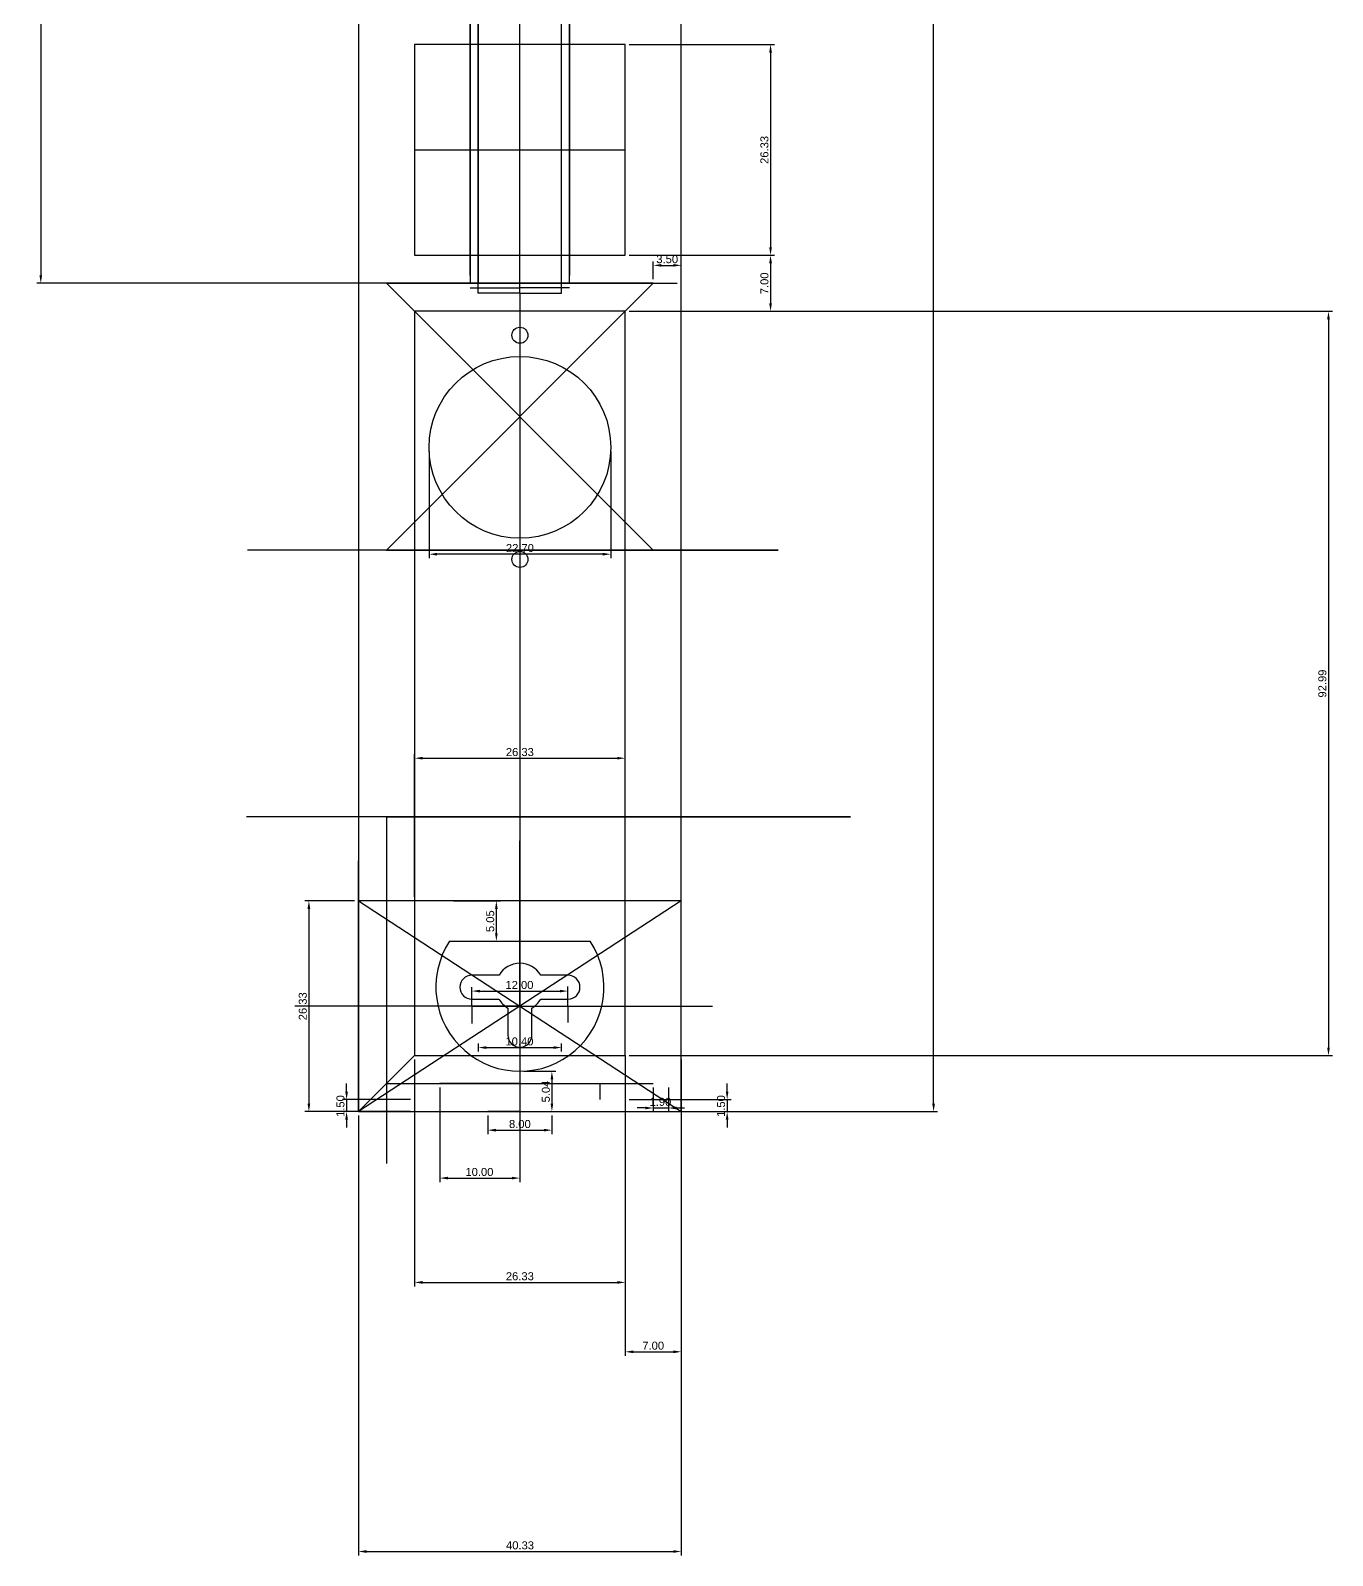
# Model space of a CAD drawing. Extents: x -44 to 118, y -59 to 449.
# Drawn here: x -44.5 to 118.2, y -59 to 131.6 of the extents above; entities that cross this region are included whole.
import ezdxf

# ---------------------------------------------------------------- set-up
doc = ezdxf.new("R2010")
doc.units = 0
doc.layers.get('DEFPOINTS').update_dxf_attribs({"linetype": 'CONTINUOUS'})
for name, color, linetype in [('_CONSTRUCTIONS', 173, 'CONTINUOUS'), ('_MEASURES', 7, 'CONTINUOUS'), ('BORDER', 7, 'CONTINUOUS'), ('FIXING', 3, 'CONTINUOUS'), ('FIXING_BORDER', 6, 'CONTINUOUS'), ('GRID_LED', 6, 'CONTINUOUS'), ('GRID_PCB', 6, 'CONTINUOUS'), ('LED_STRIP10', 4, 'CONTINUOUS'), ('LED_STRIP12', 4, 'CONTINUOUS'), ('PIR', 3, 'CONTINUOUS'), ('SCREWS-PIR', 3, 'CONTINUOUS')]:
    doc.layers.add(name, color=color, linetype=linetype)
doc.styles.add('ARIAL', font='Arial.ttf')
doc.dimstyles.new('DEFAULT', dxfattribs={"dimtxt": 1, "dimasz": 1, "dimexe": 0.5, "dimexo": 0.5, "dimgap": 0.25, "dimtad": 1, "dimtoh": 1, "dimzin": 1, "dimcen": 0.5, "dimazin": 3, "dimtfac": 1, "dimtix": 1, "dimtmove": 0, "dimatfit": 3})

# ---------------------------------------------------------------- blocks, each defined once
blk = doc.blocks.new('*D1')
at = {"layer": '_MEASURES', "color": 0}
for p, q in [((17.16, 1.54), (21.16, 1.54)), ((20.66, 0.54), (20.66, -2.5)), ((17.16, -3.5), (21.16, -3.5))]:
    blk.add_line(p, q, dxfattribs=at)
for points in [[(20.83, 0.54), (20.5, 0.54), (20.66, 1.54)], [(20.5, -2.5), (20.83, -2.5), (20.66, -3.5)]]:
    blk.add_solid(points, dxfattribs=at)
at = {"layer": 'DEFPOINTS', "color": 0}
for p in [(16.66, 1.54), (16.66, -3.5), (20.66, -3.5)]:
    blk.add_point(p, dxfattribs=at)
at = {"layer": '_MEASURES', "color": 0, "linetype": 'CONTINUOUS', "style": 'ARIAL'}
blk.add_text('5.04', height=1, rotation=90, dxfattribs=at).set_placement((20.4, -2.35))
blk = doc.blocks.new('*D2')
at = {"layer": '_MEASURES', "color": 0}
for p, q in [((8.37, 22.83), (14.22, 22.83)), ((13.72, 18.78), (13.72, 21.83)), ((8.37, 17.78), (14.22, 17.78))]:
    blk.add_line(p, q, dxfattribs=at)
for points in [[(13.89, 21.83), (13.56, 21.83), (13.72, 22.83)], [(13.56, 18.78), (13.89, 18.78), (13.72, 17.78)]]:
    blk.add_solid(points, dxfattribs=at)
at = {"layer": 'DEFPOINTS', "color": 0}
for p in [(7.87, 22.83), (13.72, 22.83), (7.87, 17.78)]:
    blk.add_point(p, dxfattribs=at)
at = {"layer": '_MEASURES', "color": 0, "linetype": 'CONTINUOUS', "style": 'ARIAL'}
blk.add_text('5.05', height=1, rotation=90, dxfattribs=at).set_placement((13.45, 18.93))
blk = doc.blocks.new('*D3')
at = {"layer": '_MEASURES', "color": 0}
for p, q in [((3.5, 23.33), (3.5, 41.15)), ((4.5, 40.65), (28.83, 40.65)), ((29.83, 23.33), (29.83, 41.15))]:
    blk.add_line(p, q, dxfattribs=at)
for points in [[(4.5, 40.82), (4.5, 40.49), (3.5, 40.65)], [(28.83, 40.49), (28.83, 40.82), (29.83, 40.65)]]:
    blk.add_solid(points, dxfattribs=at)
at = {"layer": 'DEFPOINTS', "color": 0}
for p in [(29.83, 40.65), (3.5, 22.83), (29.83, 22.83)]:
    blk.add_point(p, dxfattribs=at)
at = {"layer": '_MEASURES', "color": 0, "linetype": 'CONTINUOUS', "style": 'ARIAL'}
blk.add_text('26.33', height=1, dxfattribs=at).set_placement((14.91, 40.92))
blk = doc.blocks.new('*D4')
at = {"layer": '_MEASURES', "color": 0}
for p, q in [((-4, 22.83), (-10.2, 22.83)), ((-9.7, 21.83), (-9.7, -2.5)), ((-4, -3.5), (-10.2, -3.5))]:
    blk.add_line(p, q, dxfattribs=at)
for points in [[(-9.53, 21.83), (-9.87, 21.83), (-9.7, 22.83)], [(-9.87, -2.5), (-9.53, -2.5), (-9.7, -3.5)]]:
    blk.add_solid(points, dxfattribs=at)
at = {"layer": 'DEFPOINTS', "color": 0}
for p in [(-3.5, 22.83), (-9.7, -3.5), (-3.5, -3.5)]:
    blk.add_point(p, dxfattribs=at)
at = {"layer": '_MEASURES', "color": 0, "linetype": 'CONTINUOUS', "style": 'ARIAL'}
blk.add_text('26.33', height=1, rotation=90, dxfattribs=at).set_placement((-9.97, 7.91))
blk = doc.blocks.new('*D5')
at = {"layer": '_MEASURES', "color": 0}
for p, q in [((-4.99, -1), (-4.99, 0)), ((3, -2), (-5.49, -2)), ((3, -3.5), (-5.49, -3.5)), ((-4.99, -2), (-4.99, -3.5)), ((-4.99, -4.5), (-4.99, -5.5))]:
    blk.add_line(p, q, dxfattribs=at)
for points in [[(-5.16, -1), (-4.82, -1), (-4.99, -2)], [(-4.82, -4.5), (-5.16, -4.5), (-4.99, -3.5)]]:
    blk.add_solid(points, dxfattribs=at)
at = {"layer": 'DEFPOINTS', "color": 0}
for p in [(-4.99, -3.5), (3.5, -2), (3.5, -3.5)]:
    blk.add_point(p, dxfattribs=at)
at = {"layer": '_MEASURES', "color": 0, "linetype": 'CONTINUOUS', "style": 'ARIAL'}
blk.add_text('1.50', height=1, rotation=90, dxfattribs=at).set_placement((-5.26, -4.17))
blk = doc.blocks.new('*D6')
at = {"layer": '_MEASURES', "color": 0}
for p, q in [((33.33, -0.5), (33.33, -3.55)), ((35.23, -0.5), (35.23, -3.55)), ((32.33, -3.05), (31.33, -3.05)), ((33.33, -3.05), (35.23, -3.05)), ((36.23, -3.05), (37.23, -3.05))]:
    blk.add_line(p, q, dxfattribs=at)
for points in [[(32.33, -3.22), (32.33, -2.88), (33.33, -3.05)], [(36.23, -2.88), (36.23, -3.22), (35.23, -3.05)]]:
    blk.add_solid(points, dxfattribs=at)
at = {"layer": 'DEFPOINTS', "color": 0}
for p in [(33.33, 0), (35.23, 0), (35.23, -3.05)]:
    blk.add_point(p, dxfattribs=at)
at = {"layer": '_MEASURES', "color": 0, "linetype": 'CONTINUOUS', "style": 'ARIAL'}
blk.add_text('1.90', height=1, dxfattribs=at).set_placement((32.86, -2.78))
blk = doc.blocks.new('*D7')
at = {"layer": '_MEASURES', "color": 0}
for p, q in [((5.32, 78.99), (5.32, 65.64)), ((28.02, 78.99), (28.02, 65.64)), ((27.02, 66.14), (6.32, 66.14))]:
    blk.add_line(p, q, dxfattribs=at)
for points in [[(6.32, 66.31), (6.32, 65.97), (5.32, 66.14)], [(27.02, 65.97), (27.02, 66.31), (28.02, 66.14)]]:
    blk.add_solid(points, dxfattribs=at)
at = {"layer": 'DEFPOINTS', "color": 0}
for p in [(5.32, 79.49), (28.02, 79.49), (5.32, 66.14)]:
    blk.add_point(p, dxfattribs=at)
at = {"layer": '_MEASURES', "color": 0, "linetype": 'CONTINUOUS', "style": 'ARIAL'}
blk.add_text('22.70', height=1, dxfattribs=at).set_placement((14.92, 66.41))
blk = doc.blocks.new('*D8')
at = {"layer": '_MEASURES', "color": 0}
for p, q in [((42.56, -1), (42.56, 0)), ((30.33, -2), (43.06, -2)), ((30.33, -3.5), (43.06, -3.5)), ((42.56, -2), (42.56, -3.5)), ((42.56, -4.5), (42.56, -5.5))]:
    blk.add_line(p, q, dxfattribs=at)
for points in [[(42.39, -1), (42.72, -1), (42.56, -2)], [(42.72, -4.5), (42.39, -4.5), (42.56, -3.5)]]:
    blk.add_solid(points, dxfattribs=at)
at = {"layer": 'DEFPOINTS', "color": 0}
for p in [(29.83, -2), (29.83, -3.5), (42.56, -3.5)]:
    blk.add_point(p, dxfattribs=at)
at = {"layer": '_MEASURES', "color": 0, "linetype": 'CONTINUOUS', "style": 'ARIAL'}
blk.add_text('1.50', height=1, rotation=90, dxfattribs=at).set_placement((42.29, -4.17))
blk = doc.blocks.new('*D9')
at = {"layer": '_MEASURES', "color": 0}
for p, q in [((12.66, -4), (12.66, -6.32)), ((20.66, -4), (20.66, -6.32)), ((13.66, -5.82), (19.66, -5.82))]:
    blk.add_line(p, q, dxfattribs=at)
for points in [[(13.66, -5.65), (13.66, -5.99), (12.66, -5.82)], [(19.66, -5.99), (19.66, -5.65), (20.66, -5.82)]]:
    blk.add_solid(points, dxfattribs=at)
at = {"layer": 'DEFPOINTS', "color": 0}
for p in [(12.66, -3.5), (20.66, -3.5), (20.66, -5.82)]:
    blk.add_point(p, dxfattribs=at)
at = {"layer": '_MEASURES', "color": 0, "linetype": 'CONTINUOUS', "style": 'ARIAL'}
blk.add_text('8.00', height=1, dxfattribs=at).set_placement((15.3, -5.55))
blk = doc.blocks.new('*D10')
at = {"layer": '_MEASURES', "color": 0}
for p, q in [((6.66, -0.5), (6.66, -12.31)), ((16.66, -0.5), (16.66, -12.31)), ((7.66, -11.81), (15.66, -11.81))]:
    blk.add_line(p, q, dxfattribs=at)
for points in [[(7.66, -11.64), (7.66, -11.97), (6.66, -11.81)], [(15.66, -11.97), (15.66, -11.64), (16.66, -11.81)]]:
    blk.add_solid(points, dxfattribs=at)
at = {"layer": 'DEFPOINTS', "color": 0}
for p in [(6.66, 0), (16.66, 0), (16.66, -11.81)]:
    blk.add_point(p, dxfattribs=at)
at = {"layer": '_MEASURES', "color": 0, "linetype": 'CONTINUOUS', "style": 'ARIAL'}
blk.add_text('10.00', height=1, dxfattribs=at).set_placement((9.86, -11.54))
blk = doc.blocks.new('*D11')
at = {"layer": '_MEASURES', "color": 0}
for p, q in [((11.47, 4), (11.47, 5)), ((12.47, 4.5), (20.87, 4.5)), ((21.87, 4), (21.87, 5))]:
    blk.add_line(p, q, dxfattribs=at)
for points in [[(12.47, 4.67), (12.47, 4.33), (11.47, 4.5)], [(20.87, 4.33), (20.87, 4.67), (21.87, 4.5)]]:
    blk.add_solid(points, dxfattribs=at)
at = {"layer": 'DEFPOINTS', "color": 0}
for p in [(21.87, 4.5), (11.47, 3.5), (21.87, 3.5)]:
    blk.add_point(p, dxfattribs=at)
at = {"layer": '_MEASURES', "color": 0, "linetype": 'CONTINUOUS', "style": 'ARIAL'}
blk.add_text('10.40', height=1, dxfattribs=at).set_placement((14.86, 4.77))
blk = doc.blocks.new('*D12')
at = {"layer": '_MEASURES', "color": 0}
for p, q in [((10.66, 10.16), (10.66, 12.06)), ((11.66, 11.56), (21.66, 11.56)), ((22.66, 10.16), (22.66, 12.06))]:
    blk.add_line(p, q, dxfattribs=at)
for points in [[(11.66, 11.72), (11.66, 11.39), (10.66, 11.56)], [(21.66, 11.39), (21.66, 11.72), (22.66, 11.56)]]:
    blk.add_solid(points, dxfattribs=at)
at = {"layer": 'DEFPOINTS', "color": 0}
for p in [(22.66, 11.56), (10.66, 9.67), (22.66, 9.67)]:
    blk.add_point(p, dxfattribs=at)
at = {"layer": '_MEASURES', "color": 0, "linetype": 'CONTINUOUS', "style": 'ARIAL'}
blk.add_text('12.00', height=1, dxfattribs=at).set_placement((14.86, 11.82))
blk = doc.blocks.new('*D13')
at = {"layer": '_MEASURES', "color": 0}
for p, q in [((30.33, 96.49), (118.19, 96.49)), ((117.69, 95.49), (117.69, 4.5)), ((30.33, 3.5), (118.19, 3.5))]:
    blk.add_line(p, q, dxfattribs=at)
for points in [[(117.86, 95.49), (117.52, 95.49), (117.69, 96.49)], [(117.52, 4.5), (117.86, 4.5), (117.69, 3.5)]]:
    blk.add_solid(points, dxfattribs=at)
at = {"layer": 'DEFPOINTS', "color": 0}
for p in [(29.83, 96.49), (29.83, 3.5), (117.69, 3.5)]:
    blk.add_point(p, dxfattribs=at)
at = {"layer": '_MEASURES', "color": 0, "linetype": 'CONTINUOUS', "style": 'ARIAL'}
blk.add_text('92.99', height=1, rotation=90, dxfattribs=at).set_placement((117.42, 48.23))
blk = doc.blocks.new('*D14')
at = {"layer": '_MEASURES', "color": 0}
for p, q in [((33.33, 100.49), (33.33, 102.73)), ((34.33, 102.23), (35.83, 102.23)), ((36.83, 100.49), (36.83, 102.73))]:
    blk.add_line(p, q, dxfattribs=at)
for points in [[(34.33, 102.4), (34.33, 102.06), (33.33, 102.23)], [(35.83, 102.06), (35.83, 102.4), (36.83, 102.23)]]:
    blk.add_solid(points, dxfattribs=at)
at = {"layer": 'DEFPOINTS', "color": 0}
for p in [(36.83, 102.23), (33.33, 99.99), (36.83, 99.99)]:
    blk.add_point(p, dxfattribs=at)
at = {"layer": '_MEASURES', "color": 0, "linetype": 'CONTINUOUS', "style": 'ARIAL'}
blk.add_text('3.50', height=1, dxfattribs=at).set_placement((33.71, 102.5))
blk = doc.blocks.new('*D17')
at = {"layer": '_MEASURES', "color": 0}
for p, q in [((-0.5, 399.96), (-43.7, 399.96)), ((-43.2, 398.96), (-43.2, 100.99)), ((-0.5, 99.99), (-43.7, 99.99))]:
    blk.add_line(p, q, dxfattribs=at)
for points in [[(-43.03, 398.96), (-43.37, 398.96), (-43.2, 399.96)], [(-43.37, 100.99), (-43.03, 100.99), (-43.2, 99.99)]]:
    blk.add_solid(points, dxfattribs=at)
at = {"layer": 'DEFPOINTS', "color": 0}
for p in [(0, 399.96), (-43.2, 99.99), (0, 99.99)]:
    blk.add_point(p, dxfattribs=at)
at = {"layer": '_MEASURES', "color": 0, "linetype": 'CONTINUOUS', "style": 'ARIAL'}
blk.add_text('299.97', height=1, rotation=90, dxfattribs=at).set_placement((-43.47, 247.84))
blk = doc.blocks.new('*D19')
at = {"layer": '_MEASURES', "color": 0}
for p, q in [((30.33, 129.82), (48.48, 129.82)), ((47.98, 128.82), (47.98, 104.49)), ((30.33, 103.49), (48.48, 103.49))]:
    blk.add_line(p, q, dxfattribs=at)
for points in [[(48.15, 128.82), (47.81, 128.82), (47.98, 129.82)], [(47.81, 104.49), (48.15, 104.49), (47.98, 103.49)]]:
    blk.add_solid(points, dxfattribs=at)
at = {"layer": 'DEFPOINTS', "color": 0}
for p in [(29.83, 129.82), (29.83, 103.49), (47.98, 103.49)]:
    blk.add_point(p, dxfattribs=at)
at = {"layer": '_MEASURES', "color": 0, "linetype": 'CONTINUOUS', "style": 'ARIAL'}
blk.add_text('26.33', height=1, rotation=90, dxfattribs=at).set_placement((47.71, 114.9))
blk = doc.blocks.new('*D20')
at = {"layer": '_MEASURES', "color": 0}
for p, q in [((30.33, 103.49), (48.48, 103.49)), ((47.98, 102.49), (47.98, 97.49)), ((30.33, 96.49), (48.48, 96.49))]:
    blk.add_line(p, q, dxfattribs=at)
for points in [[(48.15, 102.49), (47.81, 102.49), (47.98, 103.49)], [(47.81, 97.49), (48.15, 97.49), (47.98, 96.49)]]:
    blk.add_solid(points, dxfattribs=at)
at = {"layer": 'DEFPOINTS', "color": 0}
for p in [(29.83, 103.49), (29.83, 96.49), (47.98, 96.49)]:
    blk.add_point(p, dxfattribs=at)
at = {"layer": '_MEASURES', "color": 0, "linetype": 'CONTINUOUS', "style": 'ARIAL'}
blk.add_text('7.00', height=1, rotation=90, dxfattribs=at).set_placement((47.71, 98.62))
blk = doc.blocks.new('*D21')
at = {"layer": '_MEASURES', "color": 0}
for p, q in [((29.83, 3), (29.83, -34.01)), ((36.83, 3), (36.83, -34.01)), ((30.83, -33.51), (35.83, -33.51))]:
    blk.add_line(p, q, dxfattribs=at)
for points in [[(30.83, -33.34), (30.83, -33.68), (29.83, -33.51)], [(35.83, -33.68), (35.83, -33.34), (36.83, -33.51)]]:
    blk.add_solid(points, dxfattribs=at)
at = {"layer": 'DEFPOINTS', "color": 0}
for p in [(29.83, 3.5), (36.83, 3.5), (36.83, -33.51)]:
    blk.add_point(p, dxfattribs=at)
at = {"layer": '_MEASURES', "color": 0, "linetype": 'CONTINUOUS', "style": 'ARIAL'}
blk.add_text('7.00', height=1, dxfattribs=at).set_placement((31.96, -33.24))
blk = doc.blocks.new('*D22')
at = {"layer": '_MEASURES', "color": 0}
for p, q in [((-3.5, -4), (-3.5, -58.96)), ((36.83, -4), (36.83, -58.96)), ((-2.5, -58.46), (35.83, -58.46))]:
    blk.add_line(p, q, dxfattribs=at)
for points in [[(-2.5, -58.29), (-2.5, -58.63), (-3.5, -58.46)], [(35.83, -58.63), (35.83, -58.29), (36.83, -58.46)]]:
    blk.add_solid(points, dxfattribs=at)
at = {"layer": 'DEFPOINTS', "color": 0}
for p in [(-3.5, -3.5), (36.83, -3.5), (36.83, -58.46)]:
    blk.add_point(p, dxfattribs=at)
at = {"layer": '_MEASURES', "color": 0, "linetype": 'CONTINUOUS', "style": 'ARIAL'}
blk.add_text('40.33', height=1, dxfattribs=at).set_placement((14.93, -58.19))
blk = doc.blocks.new('*D23')
at = {"layer": '_MEASURES', "color": 0}
for p, q in [((37.33, 403.46), (68.85, 403.46)), ((68.35, -2.5), (68.35, 402.46)), ((37.33, -3.5), (68.85, -3.5))]:
    blk.add_line(p, q, dxfattribs=at)
for points in [[(68.52, 402.46), (68.18, 402.46), (68.35, 403.46)], [(68.18, -2.5), (68.52, -2.5), (68.35, -3.5)]]:
    blk.add_solid(points, dxfattribs=at)
at = {"layer": 'DEFPOINTS', "color": 0}
for p in [(36.83, 403.46), (68.35, 403.46), (36.83, -3.5)]:
    blk.add_point(p, dxfattribs=at)
at = {"layer": '_MEASURES', "color": 0, "linetype": 'CONTINUOUS', "style": 'ARIAL'}
blk.add_text('406.96', height=1, rotation=90, dxfattribs=at).set_placement((68.08, 197.85))
blk = doc.blocks.new('*D24')
at = {"layer": '_MEASURES', "color": 0}
for p, q in [((3.5, 3), (3.5, -25.34)), ((29.83, 3), (29.83, -25.34)), ((4.5, -24.84), (28.83, -24.84))]:
    blk.add_line(p, q, dxfattribs=at)
for points in [[(4.5, -24.67), (4.5, -25.01), (3.5, -24.84)], [(28.83, -25.01), (28.83, -24.67), (29.83, -24.84)]]:
    blk.add_solid(points, dxfattribs=at)
at = {"layer": 'DEFPOINTS', "color": 0}
for p in [(3.5, 3.5), (29.83, 3.5), (29.83, -24.84)]:
    blk.add_point(p, dxfattribs=at)
at = {"layer": '_MEASURES', "color": 0, "linetype": 'CONTINUOUS', "style": 'ARIAL'}
blk.add_text('26.33', height=1, dxfattribs=at).set_placement((14.91, -24.57))

msp = doc.modelspace()

# ---------------------------------------------------------------- linework, layer by layer
at = {"layer": '_CONSTRUCTIONS'}
for p, q in [((16.666, 98.75), (16.666, 449.11)), ((10.466, 100.98), (10.466, 415.52)), ((22.866, 415.52), (22.866, 100.98)), ((21.866, 98.75), (21.866, 412.49)), ((11.466, 98.75), (11.466, 407.86)), ((33.33, 99.99), (-16.78, 99.99)), ((0, 66.66), (33.33, 99.99)), ((0, 99.99), (33.33, 66.66)), ((0, 99.99), (33.33, 99.99)), ((16.666, 99.37), (10.466, 99.37)), ((16.666, 99.46), (22.866, 99.46)), ((33.33, 99.99), (36.33, 99.99)), ((16.666, 98.75), (11.466, 98.75)), ((16.666, 98.75), (16.665, 9.665)), ((16.666, 98.75), (21.866, 98.75)), ((16.666, 96.49), (16.666, 79.49)), ((48.931, 66.66), (-17.36, 66.66)), ((0, 66.66), (48.931, 66.66)), ((57.957, 33.33), (-17.483, 33.33)), ((0, 33.33), (0, -10)), ((0, 33.33), (57.957, 33.33)), ((16.665, 9.665), (16.665, 30.33)), ((-3.5, 22.83), (-3.5, 27.83)), ((36.83, 22.83), (-3.5, -3.5)), ((-3.5, 22.83), (36.83, -3.5)), ((16.665, 9.665), (16.665, 15.665)), ((10.665, 9.665), (10.665, 11.8)), ((22.665, 9.665), (22.665, 12.15)), ((16.665, 9.665), (-11.44, 9.665)), ((10.665, 9.665), (10.665, 7.52)), ((16.665, 9.665), (10.665, 9.665)), ((16.665, 9.665), (16.665, -8.414)), ((16.665, 9.665), (22.665, 9.665)), ((16.665, 9.665), (40.74, 9.665)), ((22.665, 9.665), (22.665, 7.63)), ((24.165, 9.665), (27.165, 9.665)), ((0, 0), (3.5, 3.5)), ((29.83, 3.5), (29.83, -6.179)), ((0, 0), (-3.5, -3.5)), ((0, 0), (33.33, 0)), ((16.665, 0), (6.665, 0)), ((16.665, 0), (26.665, 0)), ((26.665, 0), (26.665, -2)), ((16.665, -3.5), (12.665, -3.5)), ((16.665, -3.5), (20.665, -3.5))]:
    msp.add_line(p, q, dxfattribs=at)
at = {"layer": '_MEASURES'}
msp.add_line((10.665, 9.665), (22.665, 9.665), dxfattribs=at)
msp.add_line((10.665, 9.665), (22.665, 9.665), dxfattribs=at)
at = {"layer": 'BORDER'}
for p, q in [((-3.5, 403.46), (-3.5, -3.5)), ((36.83, -3.5), (36.83, 403.46)), ((-3.5, -3.5), (36.83, -3.5))]:
    msp.add_line(p, q, dxfattribs=at)
at = {"layer": 'FIXING'}
for p, q in [((7.873, 17.78), (25.457, 17.78)), ((14.067, 13.54), (10.665, 13.54)), ((22.665, 13.54), (19.263, 13.54)), ((10.665, 10.54), (14.067, 10.54)), ((19.263, 10.54), (22.665, 10.54)), ((15.165, 9.442), (15.165, 6.04)), ((18.165, 6.04), (18.165, 9.442))]:
    msp.add_line(p, q, dxfattribs=at)
for centre, radius, start, end in [((16.665, 12.04), 10.5, 146.86093, 33.13907), ((10.665, 12.04), 1.5, 90, 270), ((16.665, 12.04), 3, 30, 150), ((22.665, 12.04), 1.5, 270, 90), ((16.665, 12.04), 3, 210, 240), ((16.665, 12.04), 3, 300, 330), ((16.665, 6.04), 1.5, 180, 0)]:
    msp.add_arc(centre, radius, start, end, dxfattribs=at)
at = {"layer": 'FIXING_BORDER'}
for p, q in [((36.83, 22.83), (-3.5, 22.83)), ((-3.5, 22.83), (-3.5, -3.5)), ((-3.5, -3.5), (-3.5, 22.83)), ((36.83, -3.5), (36.83, 22.83)), ((36.83, -3.5), (36.83, 22.83)), ((-3.5, -3.5), (36.83, -3.5)), ((-3.5, -3.5), (36.83, -3.5))]:
    msp.add_line(p, q, dxfattribs=at)
at = {"layer": 'GRID_LED'}
for p, q in [((29.83, 129.82), (3.5, 129.82)), ((3.5, 129.82), (3.5, 103.49)), ((29.83, 103.49), (29.83, 129.82)), ((3.5, 103.49), (29.83, 103.49))]:
    msp.add_line(p, q, dxfattribs=at)
at = {"layer": 'GRID_PCB'}
for p, q in [((29.83, 96.49), (3.5, 96.49)), ((3.5, 96.49), (3.5, 3.5)), ((29.83, 3.5), (29.83, 96.49)), ((3.5, 3.5), (29.83, 3.5))]:
    msp.add_line(p, q, dxfattribs=at)
at = {"layer": 'LED_STRIP10'}
for p, q in [((11.466, 399.96), (11.466, 99.99)), ((21.866, 99.99), (21.866, 399.96)), ((3.5, 116.655), (29.83, 116.655)), ((11.466, 99.99), (21.866, 99.99))]:
    msp.add_line(p, q, dxfattribs=at)
at = {"layer": 'LED_STRIP12'}
for p, q in [((10.466, 399.96), (10.466, 99.99)), ((22.866, 99.99), (22.866, 399.96)), ((10.466, 99.99), (22.866, 99.99))]:
    msp.add_line(p, q, dxfattribs=at)
at = {"layer": 'PIR'}
msp.add_circle((16.666, 79.49), 11.35, dxfattribs=at)
at = {"layer": 'SCREWS-PIR'}
for centre in [(16.666, 93.49), (16.666, 65.49)]:
    msp.add_circle(centre, 1, dxfattribs=at)

# ---------------------------------------------------------------- dimensions: what is measured, and where the dimension line sits
at = {"layer": '_MEASURES'}
for base, p1, p2, picture, middle in [((68.35, 403.46), (36.83, -3.5), (36.83, 403.46), '*D23', (67.59, 199.98)), ((-43.2, 99.99), (0, 399.96), (0, 99.99), '*D17', (-43.96, 249.975)), ((47.98, 103.49), (29.83, 129.82), (29.83, 103.49), '*D19', (47.22, 116.655)), ((47.98, 96.49), (29.83, 103.49), (29.83, 96.49), '*D20', (47.22, 99.99)), ((117.69, 3.5), (29.83, 96.49), (29.83, 3.5), '*D13', (116.93, 49.995)), ((-9.7, -3.5), (-3.5, 22.83), (-3.5, -3.5), '*D4', (-10.46, 9.665)), ((13.723, 22.83), (7.873, 17.78), (7.873, 22.83), '*D2', (12.963, 20.305)), ((-4.99, -3.5), (3.5, -2), (3.5, -3.5), '*D5', (-5.75, -2.75)), ((20.665, -3.5), (16.665, 1.54), (16.665, -3.5), '*D1', (19.905, -0.98)), ((42.556, -3.5), (29.83, -2), (29.83, -3.5), '*D8', (41.796, -2.75))]:
    dim = msp.add_linear_dim(base=base, p1=p1, p2=p2, angle=90, dimstyle='DEFAULT', dxfattribs=at)
    dim.commit()
    dim.dimension.update_dxf_attribs({"geometry": picture, "text_midpoint": middle})
for base, p1, p2, picture, middle in [((36.83, 102.23), (33.33, 99.99), (36.83, 99.99), '*D14', (35.08, 102.99)), ((5.316, 66.141), (28.016, 79.49), (5.316, 79.49), '*D7', (16.666, 66.901)), ((29.83, 40.653), (3.5, 22.83), (29.83, 22.83), '*D3', (16.665, 41.413)), ((22.665, 11.556), (10.665, 9.665), (22.665, 9.665), '*D12', (16.665, 12.316)), ((21.866, 4.5), (11.466, 3.5), (21.866, 3.5), '*D11', (16.666, 5.261)), ((29.83, -24.84), (3.5, 3.5), (29.83, 3.5), '*D24', (16.665, -24.08)), ((36.83, -33.51), (29.83, 3.5), (36.83, 3.5), '*D21', (33.33, -32.75)), ((16.665, -11.805), (6.665, 0), (16.665, 0), '*D10', (11.665, -11.045)), ((35.23, -3.05), (33.33, 0), (35.23, 0), '*D6', (34.28, -2.29)), ((36.83, -58.46), (-3.5, -3.5), (36.83, -3.5), '*D22', (16.665, -57.7)), ((20.665, -5.822), (12.665, -3.5), (20.665, -3.5), '*D9', (16.665, -5.061))]:
    dim = msp.add_linear_dim(base=base, p1=p1, p2=p2, dimstyle='DEFAULT', dxfattribs=at)
    dim.commit()
    dim.dimension.update_dxf_attribs({"geometry": picture, "text_midpoint": middle})

doc.saveas('drawing.dxf')
